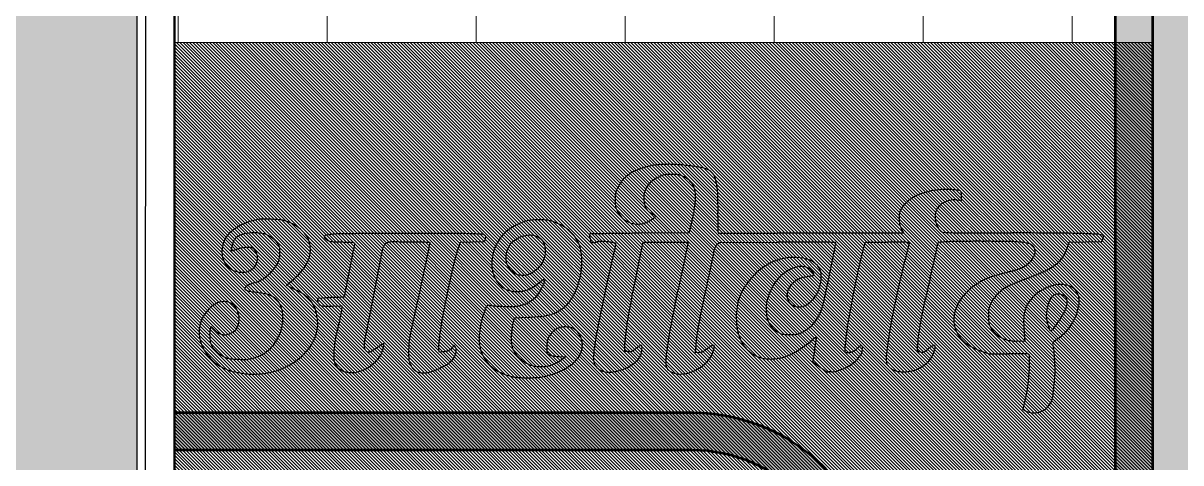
# Model space of a CAD drawing. Header units: millimetres. Extents: x 35877 to 3066687, y -650199 to -40525.
# Drawn here: x 147615.84 to 147646.92, y -179745.26 to -179733.45 of the extents above; entities that cross this region are included whole.
import ezdxf

# ---------------------------------------------------------------- set-up
doc = ezdxf.new("R2010")
doc.units = ezdxf.units.MM
doc.header["$MEASUREMENT"] = 0
doc.linetypes.add('DASHED', pattern=[0.75, 0.5, -0.25])
for name, color, linetype, lineweight in [('A8_FURNITURE', 32, 'Continuous', 30), ('dim05', 1, 'Continuous', 13), ('el', 7, 'Continuous', 20), ('Elevation 4.5', 206, 'Continuous', 5), ('FURNITURE', 32, 'Continuous', 9), ('furniture dimensions', 1, 'DASHED', 0), ('NAME PLATE', 7, 'Continuous', 25), ('wall', 7, 'Continuous', 30)]:
    doc.layers.add(name, color=color, linetype=linetype, lineweight=lineweight)

msp = doc.modelspace()

# ---------------------------------------------------------------- hatches: boundary and pattern name
at = {"layer": 'dim05', "lineweight": 0, "true_color": 0xa47149, "transparency": 33554630}
h = msp.add_hatch(color=35, dxfattribs=at)
h.dxf.hatch_style = 1
h.paths.add_polyline_path([(147618.895, -179709.631), (147572.903, -179709.631), (147572.911, -179801.591), (147618.903, -179801.591), (147618.901, -179786.692), (147612.903, -179786.692), (147612.903, -179789.591, -0.414214), (147609.903, -179792.591), (147581.905, -179792.591, -0.414214), (147578.905, -179789.591), (147578.905, -179720.597, -0.414214), (147581.905, -179717.597), (147609.903, -179717.597, -0.414214), (147612.903, -179720.597), (147612.903, -179747.492), (147618.898, -179747.492)])
at = {"layer": 'Elevation 4.5', "lineweight": 0, "true_color": 0x636466, "transparency": 33554687}
h = msp.add_hatch(color=251, dxfattribs=at)
h.dxf.hatch_style = 1
h.paths.add_polyline_path([(147694.161, -179708.534), (147646.161, -179708.534), (147646.161, -179768.33), (147646.161, -179774.534), (147694.161, -179774.534)])
h.paths.add_polyline_path([(147692.935, -179710.034), (147692.935, -179773.034), (147647.661, -179773.034), (147647.661, -179710.034)], flags=16)
at = {"layer": 'NAME PLATE', "lineweight": 0, "true_color": 0x000000, "transparency": 33554687}
h = msp.add_hatch(color=18, dxfattribs=at)
h.dxf.hatch_style = 1
h.set_gradient(color1=(153, 155, 55), color2=(229, 232, 120), name='INVCYLINDER')
edge = h.paths.add_edge_path()
edge.add_arc((147633.795, -179748.932), 5.022, 355.902, 450)
edge.add_line((147633.795, -179743.91), (147619.911, -179743.91))
edge.add_line((147619.911, -179743.91), (147619.911, -179744.91))
edge.add_line((147619.911, -179744.91), (147633.795, -179744.91))
edge.add_arc((147633.795, -179748.932), 4.022, -4.5795, 90, ccw=False)
edge.add_line((147637.804, -179749.253), (147637.804, -179762.253))
edge.add_arc((147641.982, -179762.253), 4.178, 180, 360)
edge.add_line((147646.161, -179762.253), (147646.161, -179677.591))
edge.add_line((147646.161, -179677.591), (147645.161, -179677.591))
edge.add_line((147645.161, -179677.591), (147645.161, -179762.253))
edge.add_arc((147641.982, -179762.253), 3.178, -180, 0, ccw=False)
edge.add_line((147638.804, -179762.253), (147638.804, -179749.291))
at = {"layer": 'NAME PLATE', "lineweight": 0, "true_color": 0xc08768, "transparency": 33554687}
h = msp.add_hatch(dxfattribs=at)
h.set_pattern_fill('AR-B816', color=23, scale=0.5, angle=90)
h.paths.add_polyline_path([(147645.161, -179677.591), (147619.911, -179677.591), (147619.911, -179733.97), (147645.161, -179733.97)])
edge = h.paths.add_edge_path()
edge.add_arc((147641.982, -179762.253), 4.178, -180, 0, ccw=False)
edge.add_line((147637.804, -179762.253), (147637.804, -179758.587))
edge.add_line((147637.804, -179758.587), (147619.911, -179758.587))
edge.add_line((147619.911, -179758.587), (147619.911, -179801.591))
edge.add_line((147619.911, -179801.591), (147646.161, -179801.591))
edge.add_line((147646.161, -179801.591), (147646.161, -179762.253))
h.paths.add_polyline_path([(147629.691, -179779.411), (147629.691, -179769.778)], flags=16)
at = {"layer": 'NAME PLATE', "lineweight": 0, "transparency": 33554687}
h = msp.add_hatch(dxfattribs=at)
h.set_pattern_fill('ANSI31', color=8, scale=0.5, angle=90)
h.set_pattern_definition([(135, (-139.532175, 0), (-0.044194173824, -0.044194173824), [])])
h.paths.add_polyline_path([(147646.174, -179733.97), (147619.911, -179733.97), (147619.911, -179758.587), (147646.174, -179758.587)])

# ---------------------------------------------------------------- linework, layer by layer
at = {"lineweight": 30, "transparency": 33554687}
for p, q in [((147641.03, -179738.212), (147641.03, -179738.086)), ((147640.906, -179738.2), (147641.03, -179738.212)), ((147633.748, -179738.966), (147633.709, -179739.084)), ((147639.425, -179738.995), (147639.484, -179739.095)), ((147632.369, -179739.885), (147632.482, -179739.331)), ((147633.709, -179739.084), (147632.384, -179739.095)), ((147632.482, -179739.331), (147633.088, -179739.331)), ((147633.088, -179739.331), (147633.694, -179739.331)), ((147633.694, -179739.331), (147633.676, -179739.412)), ((147634.464, -179739.394), (147634.519, -179739.342)), ((147634.519, -179739.342), (147636.087, -179739.335)), ((147639.484, -179739.095), (147637.026, -179739.095)), ((147638.429, -179739.384), (147638.449, -179739.331)), ((147638.449, -179739.331), (147639.042, -179739.331)), ((147643.889, -179739.423), (147643.912, -179739.332)), ((147643.912, -179739.332), (147644.355, -179739.326)), ((147644.355, -179739.326), (147644.799, -179739.32)), ((147644.799, -179739.32), (147644.826, -179739.241)), ((147642.715, -179741.78), (147642.733, -179742.003)), ((147631.989, -179742.266), (147631.992, -179742.04)), ((147642.733, -179742.003), (147642.506, -179741.992)), ((147632.082, -179742.272), (147631.989, -179742.266)), ((147633.892, -179742.304), (147633.893, -179742.177)), ((147633.989, -179742.293), (147633.892, -179742.304)), ((147641.565, -179742.26), (147641.772, -179742.33)), ((147641.772, -179742.33), (147642.287, -179742.332))]:
    msp.add_line(p, q, dxfattribs=at)
at = {"linetype": 'Continuous', "lineweight": 30, "transparency": 33554687}
msp.add_line((147637.42, -179742.836), (147637.031, -179742.547), dxfattribs=at)
at = {"lineweight": 30, "transparency": 33554687}
for points in [[(147622.112, -179738.73, 0.043859), (147621.804, -179738.823, 0.051703), (147621.534, -179738.966, 0.058426), (147621.33, -179739.139, 0.108122), (147621.221, -179739.325, 0.061138), (147621.175, -179739.557, 0.087182), (147621.196, -179739.764, 0.097584), (147621.283, -179739.935, 0.097339), (147621.428, -179740.061, 0.067265), (147621.589, -179740.126, 0.079761), (147621.753, -179740.141, 0.085565), (147621.904, -179740.105, 0.093625), (147622.028, -179740.02, 0.09954), (147622.103, -179739.908, 0.090008), (147622.132, -179739.772, 0.093227), (147622.111, -179739.638, 0.117473), (147622.044, -179739.533, 0.033862), (147622.002, -179739.499, 0.084561), (147621.967, -179739.481, 0.064706), (147621.923, -179739.474, 0.013953), (147621.846, -179739.474, 0.025158), (147621.786, -179739.478, 0.014872), (147621.715, -179739.489, 0.01486), (147621.644, -179739.505, 0.0246), (147621.586, -179739.522, -0.003451), (147621.536, -179739.54, -0.004949), (147621.492, -179739.554, -0.00275), (147621.454, -179739.566, -0.074457), (147621.444, -179739.568, -0.459081), (147621.43, -179739.552, -0.012844), (147621.448, -179739.451, -0.021077), (147621.473, -179739.35, -0.060928), (147621.502, -179739.283, -0.054786), (147621.55, -179739.219, -0.061963), (147621.608, -179739.17, -0.054751), (147621.683, -179739.133, -0.03118), (147621.78, -179739.103, -0.056056), (147622.048, -179739.071, -0.070213), (147622.295, -179739.105, -0.077708), (147622.504, -179739.2, -0.093936), (147622.658, -179739.35, -0.02658), (147622.694, -179739.407, -0.064741), (147622.713, -179739.454, -0.050576), (147622.721, -179739.51, -0.011398), (147622.723, -179739.607, -0.046606), (147622.71, -179739.754, -0.060288), (147622.669, -179739.883, -0.052632), (147622.593, -179740.011, -0.026075), (147622.473, -179740.157, -0.027437), (147622.369, -179740.259, -0.042828), (147622.268, -179740.333, -0.042386), (147622.155, -179740.39, -0.026197), (147622.014, -179740.437, 0.014133), (147621.928, -179740.464, 0.044136), (147621.872, -179740.489, 0.058237), (147621.831, -179740.519, 0.041864), (147621.792, -179740.56, 0.30681), (147621.79, -179740.596, 0.176401), (147621.824, -179740.625, 0.048098), (147621.92, -179740.649, 0.00717), (147622.116, -179740.677, -0.018926), (147622.331, -179740.712, -0.050436), (147622.48, -179740.758, -0.069076), (147622.587, -179740.823, -0.07274), (147622.67, -179740.913, -0.033129), (147622.734, -179741.019, -0.048378), (147622.774, -179741.121, -0.045211), (147622.795, -179741.233, -0.024673), (147622.801, -179741.373, -0.037807), (147622.786, -179741.564, -0.04546), (147622.743, -179741.739, -0.0426), (147622.666, -179741.911, -0.027569), (147622.549, -179742.096, -0.042948), (147622.456, -179742.207, -0.044307), (147622.345, -179742.299, -0.041243), (147622.214, -179742.375, -0.029322), (147622.055, -179742.439, -0.015626), (147621.951, -179742.47, -0.036943), (147621.872, -179742.485, -0.029232), (147621.781, -179742.49, -0.006805), (147621.628, -179742.488, -0.006686), (147621.481, -179742.481, -0.02776), (147621.393, -179742.471, -0.039999), (147621.323, -179742.454, -0.026859), (147621.247, -179742.423, -0.040269), (147621.13, -179742.357, -0.040465), (147621.026, -179742.273, -0.043055), (147620.943, -179742.18, -0.068172), (147620.892, -179742.087, -0.054768), (147620.867, -179741.995, -0.024569), (147620.855, -179741.87, -0.02458), (147620.855, -179741.745, -0.054016), (147620.869, -179741.65), (147620.884, -179741.594), (147620.987, -179741.697, 0.068653), (147621.101, -179741.783, 0.106359), (147621.217, -179741.819, 0.101607), (147621.343, -179741.804, 0.058442), (147621.481, -179741.74, 0.170597), (147621.605, -179741.587, 0.108981), (147621.634, -179741.357, 0.103306), (147621.564, -179741.126, 0.139196), (147621.411, -179740.971, 0.147793), (147621.218, -179740.928, 0.106555), (147621.006, -179740.99, 0.088008), (147620.804, -179741.15, 0.066598), (147620.647, -179741.385, 0.124081), (147620.564, -179741.77, 0.105755), (147620.666, -179742.175, 0.09794), (147620.935, -179742.526, 0.090873), (147621.325, -179742.76, 0.032504), (147621.471, -179742.805, 0.01622), (147621.662, -179742.843, 0.016134), (147621.86, -179742.87, 0.025161), (147622.032, -179742.878, 0.071796), (147622.594, -179742.797, 0.073599), (147623.105, -179742.561, 0.078778), (147623.497, -179742.204, 0.104266), (147623.714, -179741.775, 0.055236), (147623.745, -179741.572, 0.046685), (147623.733, -179741.355, 0.047071), (147623.682, -179741.145, 0.058882), (147623.594, -179740.966, 0.036352), (147623.517, -179740.862, 0.047393), (147623.431, -179740.78, 0.037017), (147623.315, -179740.703, 0.013161), (147623.14, -179740.609), (147622.904, -179740.491), (147623.007, -179740.409, 0.028344), (147623.186, -179740.25, 0.032402), (147623.338, -179740.078, 0.035321), (147623.453, -179739.906, 0.058735), (147623.521, -179739.745, 0.047802), (147623.545, -179739.619, 0.039089), (147623.547, -179739.482, 0.039841), (147623.528, -179739.35, 0.057335), (147623.488, -179739.238, 0.067542), (147623.391, -179739.091, 0.047975), (147623.246, -179738.956, 0.044742), (147623.067, -179738.842, 0.041075), (147622.865, -179738.757, 0.058829), (147622.738, -179738.732, 0.010363), (147622.496, -179738.718, 0.010873), (147622.252, -179738.715, 0.050188)], [(147629.37, -179738.761, 0.042066), (147629.211, -179738.81, 0.028451), (147629.039, -179738.891, 0.028592), (147628.879, -179738.99, 0.04545), (147628.756, -179739.094, 0.085958), (147628.524, -179739.429, 0.088204), (147628.421, -179739.818, 0.095794), (147628.462, -179740.193, 0.125753), (147628.641, -179740.485, 0.051514), (147628.747, -179740.569, 0.057982), (147628.864, -179740.625, 0.055896), (147628.994, -179740.655, 0.042862), (147629.141, -179740.658, 0.03307), (147629.284, -179740.64, 0.052013), (147629.403, -179740.604, 0.044678), (147629.523, -179740.539, 0.017998), (147629.676, -179740.431, -0.002538), (147629.791, -179740.344, -0.052935), (147629.828, -179740.322, -0.466483), (147629.841, -179740.328, -0.121616), (147629.842, -179740.355, -0.049567), (147629.805, -179740.462, -0.020004), (147629.736, -179740.601, -0.020088), (147629.655, -179740.734, -0.045924), (147629.581, -179740.825, -0.042921), (147629.492, -179740.902, -0.037321), (147629.387, -179740.967, -0.035825), (147629.269, -179741.018, -0.032691), (147629.141, -179741.053, -0.048217), (147629.018, -179741.067, -0.007772), (147628.776, -179741.066, -0.008946), (147628.53, -179741.057, -0.027736), (147628.365, -179741.038, 0.027884), (147628.316, -179741.033, 0.167718), (147628.292, -179741.04, 0.130946), (147628.275, -179741.061, 0.014573), (147628.25, -179741.119, 0.029836), (147628.152, -179741.411, 0.032323), (147628.094, -179741.705, 0.035019), (147628.077, -179741.973, 0.066313), (147628.107, -179742.188, 0.063528), (147628.212, -179742.437, 0.07021), (147628.374, -179742.643, 0.066937), (147628.593, -179742.803, 0.05063), (147628.869, -179742.918, 0.018005), (147628.976, -179742.946, 0.028162), (147629.07, -179742.962, 0.02068), (147629.184, -179742.97, 0.005467), (147629.366, -179742.973, 0.00951), (147629.584, -179742.97, 0.026936), (147629.734, -179742.957, 0.028787), (147629.877, -179742.928, 0.012202), (147630.065, -179742.874, 0.03773), (147630.296, -179742.782, 0.041356), (147630.503, -179742.658, 0.04468), (147630.671, -179742.514, 0.068282), (147630.785, -179742.36, 0.08771), (147630.844, -179742.185, 0.083041), (147630.841, -179741.996, 0.084457), (147630.777, -179741.822, 0.095422), (147630.661, -179741.687, 0.087392), (147630.569, -179741.637, 0.055512), (147630.45, -179741.612, 0.0534), (147630.322, -179741.613, 0.063038), (147630.204, -179741.641, 0.071252), (147630.118, -179741.689, 0.043546), (147630.032, -179741.768, 0.043523), (147629.96, -179741.86, 0.070694), (147629.919, -179741.95, 0.047434), (147629.902, -179742.034, 0.019265), (147629.894, -179742.151, 0.014748), (147629.895, -179742.265, 0.139442), (147629.91, -179742.311, 0.11772), (147629.948, -179742.346, 0.054047), (147630.011, -179742.373, 0.039981), (147630.099, -179742.393, 0.018433), (147630.215, -179742.405), (147630.398, -179742.416), (147630.284, -179742.499, -0.026206), (147630.23, -179742.535, -0.013846), (147630.159, -179742.574, -0.013741), (147630.084, -179742.609, -0.020624), (147630.017, -179742.636, -0.015797), (147629.928, -179742.664, -0.034263), (147629.858, -179742.678, -0.033035), (147629.786, -179742.683, -0.013713), (147629.687, -179742.681, -0.038548), (147629.537, -179742.661, -0.052772), (147629.407, -179742.619, -0.051707), (147629.286, -179742.55, -0.035081), (147629.165, -179742.449, -0.039579), (147629.061, -179742.332, -0.06474), (147628.995, -179742.216, -0.063026), (147628.959, -179742.086, -0.035471), (147628.948, -179741.922, -0.015147), (147628.951, -179741.834, -0.009201), (147628.96, -179741.731, -0.009216), (147628.972, -179741.629, -0.016041), (147628.987, -179741.545), (147629.024, -179741.363), (147629.4, -179741.35, 0.018476), (147629.747, -179741.325, 0.043763), (147630.001, -179741.274, 0.055696), (147630.202, -179741.19, 0.053906), (147630.383, -179741.063, 0.076309), (147630.564, -179740.846, 0.046136), (147630.71, -179740.545, 0.043693), (147630.807, -179740.2, 0.046662), (147630.839, -179739.851, 0.035961), (147630.821, -179739.61, 0.053102), (147630.769, -179739.404, 0.056896), (147630.677, -179739.225, 0.050254), (147630.545, -179739.063, 0.045503), (147630.423, -179738.961, 0.030799), (147630.268, -179738.868, 0.030764), (147630.102, -179738.794, 0.044809), (147629.948, -179738.752, 0.029376), (147629.814, -179738.736, 0.01901), (147629.657, -179738.732, 0.019059), (147629.501, -179738.741, 0.030935)], [(147624.185, -179739.118, 0.005281), (147624.033, -179739.136, 0.039592), (147623.962, -179739.15, 0.115186), (147623.929, -179739.169, 0.261565), (147623.92, -179739.195, 0.096887), (147623.927, -179739.212, 0.030148), (147623.943, -179739.233, 0.028873), (147623.964, -179739.255, 0.028165), (147623.988, -179739.275, 0.076557), (147624.035, -179739.3, 0.051871), (147624.094, -179739.314, 0.023906), (147624.19, -179739.322, 0.003249), (147624.391, -179739.327, -0.003958), (147624.553, -179739.332, -0.01462), (147624.655, -179739.338, -0.014108), (147624.722, -179739.347, -0.370719), (147624.733, -179739.36, -0.04678), (147624.732, -179739.379, -0.000212), (147624.692, -179739.586, -0.001011), (147624.647, -179739.821, -0.000638), (147624.594, -179740.094, 0.000126), (147624.54, -179740.367, 0.000208), (147624.495, -179740.597, 0.00001), (147624.454, -179740.805, 0.045256), (147624.454, -179740.809, -0.394034), (147624.452, -179740.811, -0.002203), (147624.421, -179740.813, -0.007425), (147624.384, -179740.814, -0.004463), (147624.341, -179740.815, 0.007501), (147624.282, -179740.816, 0.002168), (147624.19, -179740.819, 0.00218), (147624.087, -179740.823, 0.002324), (147623.986, -179740.829), (147623.744, -179740.843), (147623.744, -179740.904, 0.061305), (147623.748, -179740.931, 0.039097), (147623.758, -179740.96, 0.038892), (147623.772, -179740.988, 0.057234), (147623.79, -179741.01, 0.089896), (147623.825, -179741.035, 0.077817), (147623.87, -179741.047, 0.032246), (147623.943, -179741.051, 0.003539), (147624.112, -179741.048), (147624.389, -179741.04), (147624.389, -179741.097, -0.045516), (147624.383, -179741.168, -0.004715), (147624.351, -179741.332, -0.005331), (147624.306, -179741.54, -0.002996), (147624.248, -179741.793, 0.022364), (147624.207, -179742.007, 0.018953), (147624.182, -179742.237, 0.01804), (147624.175, -179742.443, 0.079074), (147624.195, -179742.562, 0.145773), (147624.306, -179742.723, 0.110426), (147624.501, -179742.818, 0.093412), (147624.746, -179742.829, 0.074691), (147625, -179742.754, 0.04479), (147625.13, -179742.678, 0.031285), (147625.263, -179742.571, 0.031776), (147625.376, -179742.453, 0.06285), (147625.446, -179742.345, 0.035435), (147625.478, -179742.265, 0.021298), (147625.505, -179742.168, 0.012776), (147625.523, -179742.076, 0.465805), (147625.511, -179742.061, 0.141402), (147625.503, -179742.064, 0.001732), (147625.458, -179742.092, 0.004982), (147625.407, -179742.126, 0.003219), (147625.348, -179742.166, -0.017726), (147625.2, -179742.26, -0.106728), (147625.114, -179742.288, -0.223383), (147625.057, -179742.268, -0.108876), (147625.013, -179742.201, -0.085126), (147624.999, -179742.132, -0.034252), (147625.004, -179742.035, -0.019226), (147625.026, -179741.888, -0.00397), (147625.078, -179741.631, 0.001623), (147625.129, -179741.382, 0.001352), (147625.182, -179741.117, 0.000894), (147625.25, -179740.766, 0.000245), (147625.357, -179740.213, -0.001007), (147625.477, -179739.592, -0.031189), (147625.517, -179739.441, -0.143303), (147625.565, -179739.371, -0.112977), (147625.648, -179739.33, -0.060171), (147625.747, -179739.319, -0.001347), (147626.229, -179739.323, -0.000346), (147626.741, -179739.33, -0.410096), (147626.754, -179739.344, -0.051959), (147626.749, -179739.392, -0.000158), (147626.621, -179739.999, -0.001051), (147626.492, -179740.605, -0.001364), (147626.371, -179741.158, 0.001092), (147626.252, -179741.701, 0.012132), (147626.21, -179741.919, 0.025994), (147626.192, -179742.076, 0.015081), (147626.186, -179742.266, 0.005931), (147626.188, -179742.413, 0.028653), (147626.195, -179742.497, 0.045409), (147626.209, -179742.56, 0.033929), (147626.236, -179742.626, 0.074629), (147626.315, -179742.74, 0.099794), (147626.416, -179742.812, 0.092337), (147626.544, -179742.843, 0.055712), (147626.701, -179742.834, 0.048625), (147626.832, -179742.797, 0.017793), (147627.011, -179742.722, 0.017838), (147627.184, -179742.634, 0.047329), (147627.298, -179742.555, 0.06723), (147627.389, -179742.455, 0.073472), (147627.447, -179742.338, 0.08506), (147627.464, -179742.224, 0.152206), (147627.433, -179742.135, 0.022157), (147627.421, -179742.12, 0.040498), (147627.41, -179742.109, 0.05623), (147627.401, -179742.103, 0.378615), (147627.396, -179742.104, 0.014279), (147627.392, -179742.111, 0.002026), (147627.384, -179742.125, 0.002306), (147627.374, -179742.141, 0.001963), (147627.365, -179742.158, -0.096243), (147627.327, -179742.204, -0.059446), (147627.268, -179742.241, -0.052443), (147627.193, -179742.267, -0.042063), (147627.109, -179742.28), (147627.002, -179742.287), (147626.995, -179742.193, -0.045878), (147626.997, -179742.087, -0.004555), (147627.028, -179741.832, -0.006228), (147627.068, -179741.556, -0.008597), (147627.11, -179741.309, -0.003133), (147627.233, -179740.689, -0.005408), (147627.344, -179740.175, -0.006255), (147627.442, -179739.768, -0.019658), (147627.522, -179739.498), (147627.578, -179739.332), (147627.902, -179739.326), (147628.225, -179739.32), (147628.246, -179739.249, 0.026527), (147628.253, -179739.219, 0.041074), (147628.255, -179739.193, 0.049469), (147628.253, -179739.172, 0.153807), (147628.247, -179739.16, 0.180919), (147628.162, -179739.122, 0.006511), (147627.801, -179739.107, 0.006654), (147627.23, -179739.098, 0.00109), (147626.124, -179739.097, 0.000927), (147625.435, -179739.1, 0.001343), (147624.826, -179739.105, 0.000676), (147624.309, -179739.111, 0.022554)], [(147629.608, -179739.171, -0.070621), (147629.718, -179739.236, -0.090328), (147629.795, -179739.325, -0.083564), (147629.839, -179739.44, -0.051762), (147629.853, -179739.585, -0.093711), (147629.809, -179739.809, -0.086531), (147629.686, -179740.008, -0.086075), (147629.502, -179740.154, -0.091361), (147629.283, -179740.226, -0.169911), (147629.028, -179740.174, -0.154231), (147628.849, -179739.973, -0.13549), (147628.805, -179739.683, -0.123842), (147628.913, -179739.4, -0.092761), (147629.047, -179739.268, -0.068297), (147629.235, -179739.176, -0.069829), (147629.436, -179739.14, -0.109211)], [(147643.747, -179740.749, -0.165578), (147643.826, -179740.814, -0.126809), (147643.858, -179740.92, -0.086433), (147643.84, -179741.065, -0.042244), (147643.77, -179741.239, -0.030353), (147643.698, -179741.363, -0.010828), (147643.58, -179741.531, -0.004165), (147643.454, -179741.7, -0.234744), (147643.42, -179741.717, -0.321391), (147643.406, -179741.708, -0.004802), (147643.374, -179741.61, -0.012477), (147643.343, -179741.504, -0.014928), (147643.32, -179741.403, -0.067594), (147643.313, -179741.294, -0.024239), (147643.332, -179741.138, -0.024499), (147643.366, -179740.983, -0.057984), (147643.41, -179740.874, -0.055252), (147643.477, -179740.779, -0.124944), (147643.548, -179740.729, -0.124914), (147643.635, -179740.72, -0.055211)]]:
    msp.add_lwpolyline(points, format="xyb", close=True, dxfattribs=at)
for centre, radius, start, end in [((147632.61, -179738.227), 0.877, 119.7757, 128.7045), ((147632.697, -179738.379), 1.052, 112.3569, 119.7757), ((147633.228, -179739.671), 2.449, 108.4108, 112.3569), ((147633.246, -179739.726), 2.507, 104.4824, 108.4109), ((147632.955, -179738.599), 1.343, 98.2145, 104.4825), ((147633.123, -179739.758), 2.514, 89.1273, 98.2145), ((147633.081, -179742.48), 5.237, 83.8788, 89.1273), ((147633.049, -179742.782), 5.54, 79.257, 83.8787), ((147633.983, -179737.856), 0.526, 53.2547, 79.2569), ((147634.121, -179737.671), 0.296, 21.3808, 53.2547), ((147632.667, -179738.295), 0.966, 145.4422, 153.789), ((147632.669, -179738.297), 0.969, 137.1154, 145.4423), ((147632.655, -179738.284), 0.95, 128.7045, 137.1154), ((147633.085, -179738.166), 0.597, 128.178, 146.7335), ((147633.287, -179738.423), 0.924, 114.8008, 128.1779), ((147633.458, -179738.793), 1.332, 110.752, 114.8008), ((147633.132, -179737.932), 0.411, 101.0315, 110.752), ((147633.153, -179738.041), 0.523, 92.7145, 101.0315), ((147633.268, -179740.462), 2.947, 90.4023, 92.7144), ((147633.271, -179740.877), 3.361, 88.3369, 90.4022), ((147633.355, -179737.967), 0.45, 79.2461, 88.3369), ((147633.38, -179737.838), 0.319, 67.8201, 79.2461), ((147633.089, -179738.551), 1.088, 63.2389, 67.8201), ((147633.294, -179738.145), 0.633, 42.1071, 63.2389), ((147633.43, -179738.022), 0.45, 14.8072, 42.1072), ((147633.399, -179737.954), 1.071, 9.1489, 21.3807), ((147631.989, -179738.181), 2.5, 1.4636, 9.1489), ((147634.438, -179738.202), 2.706, 177.5781, 180), ((147632.177, -179738.106), 0.444, 168.3552, 177.5781), ((147632.094, -179738.089), 0.359, 157.7472, 168.3552), ((147633.011, -179738.464), 1.35, 153.789, 157.7473), ((147633.081, -179738.139), 0.583, 166.7243, 185.1813), ((147633.024, -179738.125), 0.524, 146.7336, 166.7243), ((147633.091, -179738.111), 0.801, 355.7163, 14.8072), ((147621.754, -179738.442), 12.738, 359.1646, 1.4637), ((147640.226, -179738.954), 0.96, 119.2227, 127.1046), ((147640.325, -179739.133), 1.165, 108.1443, 119.2226), ((147640.633, -179740.072), 2.153, 101.1483, 108.1443), ((147640.658, -179740.197), 2.281, 94.3108, 101.1483), ((147640.615, -179739.632), 1.714, 85.8423, 94.3108), ((147640.026, -179747.74), 9.843, 84.6711, 85.8422), ((147640.927, -179738.083), 0.144, 60.5976, 84.671), ((147640.972, -179738.002), 0.0514, 8.3307, 60.5976), ((147640.397, -179738.086), 0.632, 360, 8.3308), ((147634.713, -179738.202), 2.982, 180, 182.1863), ((147632.146, -179738.3), 0.413, 182.1863, 191.591), ((147632.017, -179738.326), 0.281, 191.591, 203.6868), ((147633.426, -179738.108), 0.929, 185.1812, 193.3573), ((147632.925, -179738.227), 0.414, 193.3573, 208.3097), ((147632.834, -179738.276), 0.311, 208.3096, 225.9491), ((147630.286, -179737.901), 3.614, 349.4776, 355.7163), ((147639.789, -179738.653), 0.438, 140.5923, 154.1688), ((147640.295, -179739.069), 1.093, 133.7295, 140.5924), ((147640.377, -179739.154), 1.211, 127.1046, 133.7296), ((147640.752, -179738.673), 0.446, 130.1218, 148.8118), ((147640.826, -179738.76), 0.56, 114.3516, 130.1218), ((147640.843, -179738.798), 0.601, 99.1594, 114.3517), ((147640.844, -179738.804), 0.607, 84.0831, 99.1595), ((147632.539, -179738.097), 0.851, 203.6868, 208.9857), ((147632.439, -179738.153), 0.737, 208.9857, 228.2812), ((147632.337, -179738.267), 0.584, 228.2811, 251.2598), ((147632.096, -179737.717), 1.185, 295.575, 300.3322), ((147632.848, -179738.261), 0.331, 225.949, 242.7824), ((147632.396, -179738.23), 0.59, 300.3322, 308.3435), ((147632.118, -179739.681), 1.265, 60.743, 62.7824), ((147632.312, -179739.335), 0.868, 58.0382, 60.7429), ((147632.53, -179738.399), 0.375, 308.3435, 317.5931), ((147632.284, -179739.379), 0.921, 55.9232, 58.0382), ((147632.782, -179738.643), 0.0317, 31.7175, 55.9232), ((147632.791, -179738.637), 0.0214, 317.5931, 31.7175), ((147627.571, -179737.393), 6.375, 347.2725, 348.3634), ((147627.746, -179737.429), 6.198, 348.3634, 349.4776), ((147701.558, -179739.606), 67.074, 179.1647, 179.43857), ((147640.113, -179738.684), 0.761, 172.2212, 183.2689), ((147640.132, -179738.683), 0.78, 183.2688, 194.2131), ((147639.75, -179738.634), 0.395, 154.1688, 172.2212), ((147640.937, -179738.65), 0.618, 173.5587, 189.4858), ((147640.664, -179738.62), 0.343, 148.8119, 173.5587), ((147632.331, -179738.286), 0.564, 251.2598, 274.7044), ((147632.323, -179738.192), 0.659, 274.7044, 295.575), ((147632.863, -179738.68), 0.929, 342.0992, 346.197), ((147628.255, -179737.548), 5.675, 346.197, 347.2725), ((147635.712, -179738.961), 1.226, 179.4386, 184.2835), ((147634.606, -179739.043), 0.117, 184.2834, 206.6121), ((147639.825, -179738.761), 0.463, 194.2132, 210.3719), ((147640.953, -179738.648), 0.633, 189.4858, 205.2281), ((147640.732, -179738.752), 0.389, 205.2281, 227.8962), ((147640.544, -179738.96), 0.109, 227.8962, 266.301), ((147631.063, -179739.137), 0.0263, 135.0338, 190.8527), ((147633.169, -179738.734), 2.171, 190.8528, 193.2401), ((147631.058, -179739.132), 0.0191, 91.0695, 135.0339), ((147632.89, -179738.799), 1.885, 193.2401, 195.965), ((147644.012, -180433.023), 694.031, 91.037686, 91.069543), ((147631.118, -179739.306), 0.0416, 195.965, 238.2825), ((147631.107, -179739.325), 0.0194, 238.2826, 273.8106), ((147631.032, -179738.198), 1.148, 273.8106, 275.7137), ((147631.053, -179738.415), 0.931, 275.7136, 278.5521), ((147630.968, -179737.85), 1.502, 278.5521, 280.5349), ((147631.399, -179740.163), 0.851, 95.6495, 100.535), ((147631.383, -179740.002), 0.689, 89.9241, 95.6495), ((147631.383, -179740.149), 0.836, 84.7989, 89.9242), ((147632.699, -179808.441), 69.347, 90.6815, 91.03765), ((147631.292, -179741.143), 1.834, 81.9506, 84.799), ((147631.007, -179743.159), 3.87, 80.9278, 81.9507), ((147631.236, -179741.724), 2.417, 79.4722, 80.9277), ((147631.049, -179742.733), 3.443, 78.6142, 79.4722), ((147631.72, -179739.398), 0.041, 58.2825, 78.6142), ((147631.736, -179739.373), 0.0117, 359.366, 58.2826), ((147633.475, -179873.69), 134.6, 90.4646, 90.6814), ((147634.521, -179739.086), 0.0211, 206.6121, 285.0731), ((147634.562, -179739.24), 0.138, 90.2903, 105.0732), ((147645.918, -181979.673), 2240.6, 90.272066, 90.290401), ((147636.61, -180019.428), 280.332, 90.10796, 90.27205), ((147637.09, -180274.895), 535.8, 90.00684, 90.10791), ((147637.613, -180093.384), 354.052, 90.1093, 90.24703), ((147636.988, -179765.515), 26.183, 89.1843, 90.1093), ((147636.841, -179775.831), 36.499, 88.7496, 89.1844), ((147637.637, -179739.357), 0.0174, 0, 88.7496), ((147637.459, -179739.357), 0.196, 348.5928, 359.9999), ((147639.042, -179817.309), 77.978, 89.73119, 90.00002), ((147639.397, -179741.623), 2.291, 86.2992, 89.7312), ((147639.52, -179739.721), 0.385, 76.3222, 86.2991), ((147639.607, -179739.364), 0.0173, 342.9467, 76.3221), ((147640.42, -179739.383), 0.0359, 134.3677, 179.5717), ((147640.436, -179739.399), 0.058, 102.7303, 134.3678), ((147640.51, -179739.728), 0.396, 93.7965, 102.7303), ((147641.342, -179752.256), 12.951, 93.0778, 93.7965), ((147640.882, -179733.735), 5.345, 266.301, 268.6457), ((147641.095, -179747.667), 8.356, 90.4105, 93.0778), ((147641.206, -179720.023), 19.06, 268.6458, 269.8659), ((147641.454, -179797.81), 58.499, 89.77606, 90.41044), ((147643.323, -178814.705), 924.381, 269.865982, 269.940925), ((147641.396, -179812.749), 73.439, 89.27041, 89.77599), ((147642.289, -179742.602), 3.286, 84.4454, 89.2704), ((147642.144, -179958.843), 219.757, 89.6494, 89.94092), ((147642.447, -179740.979), 1.656, 77.7745, 84.4455), ((147642.72, -179739.718), 0.366, 57.3106, 77.7745), ((147643.28, -179773.139), 34.05, 88.4934, 89.6494), ((147643.654, -179758.935), 19.841, 87.1691, 88.4933), ((147644.596, -179739.883), 0.766, 73.1667, 87.1691), ((147644.801, -179739.205), 0.0573, 52.6025, 73.1668), ((147643.85, -179738.903), 1.033, 340.9134, 343.6016), ((147644.824, -179739.174), 0.0188, 5.4245, 52.6026), ((147644.785, -179739.178), 0.0583, 343.6015, 5.4246), ((147643.788, -179742.709), 12.482, 165.0397, 167.4344), ((147631.057, -179739.307), 0.696, 345.0398, 348.76), ((147631.347, -179739.365), 0.4, 348.76, 354.3932), ((147631.39, -179739.369), 0.357, 354.3931, 359.366), ((147869.501, -179789.588), 241.105, 168.00862, 168.06546), ((147639.624, -179740.763), 6.1, 167.2039, 168.0086), ((147614.8, -179735.768), 19.955, 348.0799, 348.7287), ((147630.564, -179738.91), 3.881, 348.7287, 350.9119), ((147634.573, -179739.551), 0.179, 159.7909, 170.9118), ((147634.693, -179739.595), 0.307, 152.384, 159.7909), ((147634.691, -179739.594), 0.304, 144.9505, 152.384), ((147634.577, -179739.514), 0.165, 133.2193, 144.9505), ((146957.342, -179602.132), 694.018, 348.55381, 348.592771), ((147676.582, -179748.924), 39.333, 166.107, 166.5397), ((147639.207, -179739.679), 0.832, 159.1832, 166.107), ((147691.015, -179752.581), 53.066, 165.7291, 166.0572), ((147642.314, -179740.194), 2.814, 162.9467, 165.729), ((147623.516, -179736.033), 17.205, 346.9697, 347.8747), ((147627.045, -179736.791), 13.596, 347.8746, 348.7022), ((147640.001, -179739.38), 0.383, 348.7022, 359.5718), ((147642.817, -179739.567), 0.186, 26.1489, 57.3107), ((147642.742, -179739.588), 0.266, 334.5438, 0), ((147642.773, -179739.588), 0.235, 360, 26.1489), ((147642.932, -179739.18), 0.988, 328.176, 345.7958), ((147405.309, -179693.692), 231.711, 348.44079, 348.50083), ((147984.688, -179813.934), 358.836, 168.06547, 168.12185), ((147609.092, -179734.563), 25.788, 347.4763, 348.0799), ((147636.588, -179741.285), 1.552, 115.4587, 129.0594), ((147636.548, -179741.202), 1.46, 101.4078, 115.4586), ((147636.536, -179741.139), 1.395, 86.8705, 101.4078), ((147636.547, -179740.936), 1.192, 70.7751, 86.8705), ((147636.724, -179740.463), 0.476, 71.216, 97.4278), ((147636.771, -179740.291), 0.51, 40.4094, 70.7751), ((147636.832, -179740.24), 0.431, 6.7048, 40.4095), ((147524.283, -179716.924), 115.572, 348.31408, 348.5538), ((147663.649, -179745.828), 26.036, 166.5397, 167.2449), ((147682.909, -179750.569), 44.713, 166.0573, 166.4825), ((147574.812, -179724.762), 67.196, 346.64103, 346.96968), ((147642.319, -179739.316), 0.776, 295.1761, 307.2626), ((147642.36, -179739.37), 0.709, 307.2626, 320.2045), ((147642.465, -179739.456), 0.573, 320.2045, 334.5438), ((147642.622, -179738.709), 1.541, 294.6199, 308.3359), ((147643.054, -179739.257), 0.843, 308.3358, 328.176), ((147701.147, -179755.494), 71.248, 167.43433, 168.09415), ((147321.603, -179676.572), 317.151, 348.39333, 348.44077), ((149808.987, -180197.651), 2223.054, 168.121775, 168.136442), ((147596.196, -179731.698), 39, 347.0336, 347.4763), ((147636.747, -179741.481), 1.804, 129.0594, 141.208), ((147636.953, -179741.072), 1.136, 132.8143, 140.9678), ((147636.959, -179741.078), 1.144, 118.2279, 132.8143), ((147636.754, -179740.697), 0.712, 97.4278, 118.228), ((147637.011, -179741.168), 0.914, 100.3412, 109.28), ((147637.167, -179742.025), 1.785, 94.925, 100.3412), ((147636.776, -179740.31), 0.314, 35.4533, 71.2159), ((147637.012, -179740.226), 0.0201, 274.925, 297.194), ((147636.969, -179740.143), 0.114, 297.194, 303.3635), ((147636.622, -179740.42), 0.503, 30.8217, 35.4533), ((147636.957, -179740.124), 0.136, 303.3635, 309.348), ((147636.95, -179740.115), 0.147, 309.3479, 315), ((147636.981, -179740.205), 0.085, 13.5619, 30.8218), ((147637.028, -179740.193), 0.0369, 315, 343.8672), ((147637.029, -179740.194), 0.0355, 343.8671, 13.5619), ((147636.487, -179740.281), 0.778, 345.0441, 6.7048), ((147655.171, -179743.909), 17.343, 167.2448, 168.2009), ((147667.21, -179746.795), 28.567, 166.4825, 167.0773), ((147905.168, -179803.214), 272.347, 166.64107, 166.71899), ((147642.307, -179741.748), 1.558, 107.9227, 113.151), ((147643.042, -179744.02), 3.946, 105.3108, 107.9227), ((147807.344, -180344.163), 626.173, 105.30374, 105.310845), ((148076.93, -181329.353), 1647.582, 105.300275, 105.303712), ((148093.847, -181391.195), 1711.696, 105.296784, 105.300222), ((147913.822, -180732.991), 1029.317, 105.291717, 105.296759), ((147641.617, -179737.414), 2.803, 285.2917, 287.0537), ((147641.492, -179737.005), 3.23, 287.0536, 288.6377), ((147641.602, -179737.332), 2.885, 288.6377, 290.2291), ((147642.383, -179739.452), 0.626, 290.229, 295.1761), ((147640.18, -179733.381), 7.402, 290.337, 294.6199), ((147346.716, -179681.729), 291.513, 348.34536, 348.39325), ((147669.381, -179748.549), 36.101, 167.0336, 168.0182), ((147636.306, -179741.266), 1.318, 149.0706, 160.269), ((147636.988, -179741.675), 2.114, 141.2079, 149.0707), ((147637.096, -179741.172), 1.31, 148.7042, 156.1532), ((147637.017, -179741.124), 1.218, 140.9678, 148.7041), ((147636.726, -179740.762), 0.383, 152.3917, 179.1382), ((147636.947, -179740.878), 0.633, 134.0307, 152.3917), ((147636.822, -179740.748), 0.452, 119.8555, 134.0307), ((147636.929, -179740.935), 0.668, 109.28, 119.8555), ((147636.18, -179740.199), 1.095, 328.5474, 345.0441), ((147536.909, -179719.535), 102.679, 348.05212, 348.31408), ((147669.438, -179746.756), 31.892, 168.8273, 169.2671), ((147657.667, -179744.431), 19.893, 168.2009, 168.8272), ((147668.126, -179747.005), 29.507, 167.0773, 168.4015), ((147642.423, -179741.941), 1.781, 123.1368, 137.2744), ((147642.555, -179742.143), 2.022, 118.9572, 123.1368), ((147642.207, -179741.515), 1.304, 113.1511, 118.9571), ((147642.869, -179741.599), 1.233, 125.5876, 133.9514), ((147642.743, -179741.423), 1.017, 115.9243, 125.5875), ((147643.163, -179742.287), 1.977, 113.3141, 115.9242), ((147645.469, -179747.638), 7.804, 112.3736, 113.3142), ((147645.783, -179748.401), 8.63, 111.4414, 112.3737), ((147645.145, -179746.777), 6.884, 110.3369, 111.4414), ((147643.781, -179741.633), 1.175, 107.7593, 122.3137), ((147643.7, -179741.38), 0.909, 90.121, 107.7593), ((147643.7, -179741.121), 0.65, 66.5462, 90.1209), ((147643.813, -179740.859), 0.365, 30.2607, 66.5462), ((147702.555, -179755.791), 72.687, 168.09419, 168.7382), ((147654.077, -179745.357), 22.365, 168.2257, 169.3173), ((147548.651, -179723.381), 85.327, 348.22568, 348.34531), ((147524.514, -179717.642), 111.304, 347.9192, 347.9765), ((147525.986, -179717.956), 109.799, 347.97654, 348.03406), ((147583.622, -179730.171), 50.883, 348.0341, 348.1363), ((147636.285, -179741.258), 1.296, 160.269, 171.5764), ((147636.42, -179741.069), 0.635, 165.6902, 172.9107), ((147637.719, -179741.4), 1.975, 162.5921, 165.6902), ((147637.353, -179741.285), 1.591, 156.1533, 162.5921), ((147636.645, -179740.761), 0.302, 179.1382, 209.9543), ((147636.672, -179740.746), 0.333, 209.9543, 238.629), ((147636.478, -179740.381), 0.746, 306.5547, 328.5474), ((147633.666, -179740.009), 3.78, 343.7678, 348.0522), ((147687.608, -179750.2), 50.385, 169.2671, 169.6095), ((147654.83, -179744.13), 15.131, 167.3434, 167.9842), ((147655.355, -179744.248), 15.669, 166.7191, 167.3434), ((147641.979, -179741.532), 1.177, 137.2745, 156.5531), ((147642.505, -179741.309), 0.767, 142.502, 154.2639), ((147642.828, -179741.557), 1.174, 133.9514, 142.5019), ((147643.569, -179741.432), 0.883, 136.9137, 154.9225), ((147643.777, -179741.627), 1.168, 122.3137, 136.9138), ((147643.741, -179740.901), 0.448, 358.3088, 30.2607), ((147643.129, -179740.883), 1.06, 341.5208, 358.3088), ((147641.896, -179743.059), 9.969, 169.3173, 171.3143), ((147652.337, -179745.13), 19.441, 167.8253, 169.1887), ((147577.103, -179728.898), 57.524, 347.82523, 347.91919), ((147649.067, -179744.238), 15.334, 168.0183, 169.8852), ((147636.961, -179741.359), 1.98, 171.5765, 179.8073), ((147636.459, -179741.074), 0.674, 172.9107, 179.8638), ((147638.206, -179741.078), 2.421, 179.8638, 182.5481), ((147638.468, -179741.066), 2.682, 182.5481, 184.9288), ((147636.658, -179740.768), 0.306, 238.6291, 278.4895), ((147636.631, -179740.587), 0.489, 278.4896, 306.5547), ((147635.954, -179740.675), 1.397, 334.7624, 343.7679), ((147784.19, -179767.909), 148.577, 169.60959, 169.76245), ((147658.099, -179744.947), 19.271, 168.4015, 170.2237), ((147876.874, -179791.391), 242.15, 167.9841, 168.0689), ((147641.743, -179741.429), 0.92, 156.5532, 178.7137), ((147644.832, -179741.321), 3.081, 177.587, 179.7834), ((147642.265, -179741.212), 0.512, 169.3021, 177.5871), ((147642.123, -179741.186), 0.368, 159.0363, 169.3021), ((147642.738, -179741.421), 1.026, 154.2638, 159.0363), ((147643.595, -179741.399), 0.896, 166.2908, 175.6328), ((147643.395, -179741.35), 0.69, 154.9225, 166.2907), ((147642.556, -179740.691), 1.665, 333.7199, 341.5208), ((147648.917, -179744.476), 15.959, 169.1888, 170.7697), ((147636.826, -179741.358), 1.844, 179.8073, 190.9229), ((147636.324, -179741.251), 0.531, 184.9287, 192.8406), ((147636.163, -179741.288), 0.366, 192.8405, 202.835), ((147636.525, -179741.135), 0.758, 202.835, 208.6339), ((147636.559, -179741.117), 0.798, 208.6339, 215.8831), ((147636.172, -179740.748), 1.172, 314.2275, 323.9813), ((147636.29, -179740.834), 1.025, 323.9814, 334.7624), ((147641.413, -179742.123), 3.49, 169.7625, 172.9179), ((147646.069, -179742.622), 6.249, 168.0689, 170.9564), ((147641.573, -179741.426), 0.75, 178.7138, 204.5408), ((147644.98, -179741.321), 3.229, 179.7834, 181.7823), ((147642.301, -179741.405), 0.549, 181.7824, 189.1925), ((147642.063, -179741.443), 0.308, 189.1925, 199.8142), ((147644.275, -179741.451), 1.578, 175.6329, 182.3616), ((147648.963, -179741.258), 6.27, 182.3615, 184.7743), ((147642.97, -179740.896), 1.203, 323.767, 333.7198), ((147641.657, -179743.665), 10.594, 168.7382, 171.4072), ((147634.154, -179742.066), 2.162, 173.7358, 179.3052), ((147638.573, -179742.551), 6.607, 171.3143, 173.7358), ((147643.983, -179743.331), 10.17, 169.8852, 172.0725), ((147636.07, -179741.504), 1.074, 190.9229, 207.5823), ((147636.33, -179741.283), 0.514, 215.8832, 225.9539), ((147636.352, -179741.26), 0.546, 225.954, 235.6813), ((147636.609, -179740.883), 1.003, 235.6814, 241.8543), ((147636.324, -179741.415), 0.399, 241.8544, 250.5258), ((147636.296, -179741.497), 0.312, 250.5259, 260.9484), ((147636.335, -179741.249), 0.563, 260.9484, 268.1937), ((147636.418, -179738.62), 3.193, 268.1937, 270.199), ((147636.418, -179738.62), 3.194, 270.199, 272.3411), ((147636.529, -179741.329), 0.482, 272.3412, 280.9977), ((147636.555, -179741.466), 0.343, 280.9977, 291.8172), ((147636.297, -179740.82), 1.038, 291.8172, 296.5537), ((147636.459, -179741.144), 0.676, 296.5537, 302.0116), ((147636.115, -179740.595), 1.324, 302.0116, 305.3132), ((147636.118, -179740.599), 1.319, 305.3132, 308.618), ((147636.536, -179741.122), 0.65, 308.6179, 314.2274), ((147649.622, -179743.143), 11.762, 172.918, 174.1948), ((147654.087, -179744.256), 15.2, 170.2237, 172.1263), ((147645.322, -179742.503), 5.491, 170.9564, 174.1377), ((147641.556, -179741.434), 0.73, 204.5408, 219.6468), ((147642.176, -179741.403), 0.428, 199.8142, 208.1176), ((147642.371, -179741.298), 0.649, 208.1176, 218.1236), ((147642.403, -179741.273), 0.69, 218.1235, 227.6754), ((147642.436, -179741.236), 0.739, 227.6755, 236.8878), ((147642.464, -179740.383), 1.924, 306.966, 314.0153), ((147642.934, -179740.87), 1.248, 314.0153, 323.7669), ((147636.008, -179742.811), 4.88, 171.4072, 175.0057), ((147633.159, -179743.32), 1.425, 125.3903, 127.65), ((147632.88, -179742.927), 0.943, 122.3102, 125.3902), ((147632.921, -179742.991), 1.019, 119.9572, 122.3102), ((147632.427, -179742.134), 0.0301, 90, 119.9571), ((147632.427, -179742.128), 0.0232, 4.9108, 90), ((147631.885, -179742.174), 0.567, 356.4538, 4.9107), ((147646.333, -179744.056), 13.341, 170.7697, 172.3817), ((147635.743, -179742.184), 1.85, 172.0724, 179.7973), ((147659.813, -179777.361), 43.503, 125.979, 126.0303), ((147634.501, -179742.496), 0.418, 120.9288, 125.979), ((147634.487, -179742.473), 0.391, 115.6213, 120.9287), ((147634.461, -179742.418), 0.331, 110.213, 115.6214), ((147634.366, -179742.16), 0.0556, 90, 110.213), ((147634.366, -179742.149), 0.045, 65.1887, 90), ((147633.118, -179741.911), 1.296, 347.3368, 349.6815), ((147634.378, -179742.123), 0.0156, 10.7521, 65.1886), ((147634.331, -179742.132), 0.0632, 349.6815, 10.7521), ((147635.899, -179741.593), 0.881, 207.5823, 226.2255), ((147634.694, -179739.137), 3.662, 303.4597, 306.4123), ((147635.51, -179740.243), 2.287, 306.4123, 310.6132), ((147638.047, -179743.202), 1.611, 128.3125, 130.6132), ((147637.515, -179742.529), 0.753, 124.2482, 128.3126), ((147625.744, -179740.271), 11.508, 350.2332, 350.8545), ((147637.533, -179742.555), 0.785, 121.2445, 124.2482), ((147630.73, -179741.074), 6.459, 350.8545, 351.812), ((147621.141, -179739.694), 16.146, 351.8119, 352.142), ((147637.129, -179741.889), 0.00529, 18.847, 121.2444), ((147637.105, -179741.897), 0.0311, 352.142, 18.8471), ((147672.621, -179745.481), 34.88, 174.1948, 174.639), ((147638.831, -179742.808), 0.866, 127.8045, 134.463), ((147638.334, -179742.168), 0.0554, 78.3881, 127.8046), ((147638.339, -179742.142), 0.0289, 1.1685, 78.3881), ((147638.002, -179742.149), 0.367, 349.044, 1.1686), ((147649.913, -179742.975), 10.107, 174.1377, 175.6679), ((147641.02, -179743.312), 1.422, 126.1318, 129.9027), ((147640.48, -179742.572), 0.506, 117.9825, 126.1317), ((147640.37, -179742.366), 0.273, 107.3729, 117.9824), ((147640.296, -179742.129), 0.0243, 45, 107.3728), ((147638.999, -179741.85), 1.36, 342.4888, 347.2265), ((147640.283, -179742.142), 0.0426, 347.2264, 45), ((147641.715, -179741.302), 0.937, 219.6468, 232.1812), ((147641.852, -179741.125), 1.161, 232.1812, 243.3576), ((147642.152, -179740.526), 1.831, 243.3576, 251.3015), ((147642.517, -179741.112), 0.887, 236.8878, 244.9225), ((147642.577, -179740.984), 1.029, 244.9224, 249.8713), ((147642.398, -179741.474), 0.508, 249.8713, 258.2678), ((147642.442, -179741.262), 0.724, 258.2678, 264.9874), ((147642.684, -179738.503), 3.493, 264.9873, 267.0784), ((147643.536, -179742.069), 0.0601, 170.0016, 200.8168), ((147643.539, -179742.07), 0.063, 140.2467, 170.0016), ((147643.047, -179742.255), 0.462, 6.1555, 20.8167), ((147643.69, -179742.196), 0.26, 128.4197, 140.2467), ((147646.397, -179745.608), 4.616, 126.9659, 128.4198), ((147631.718, -179742.436), 0.574, 175.0058, 192.4024), ((147632.109, -179741.901), 0.372, 265.8859, 274.3066), ((147632.126, -179742.128), 0.145, 274.3067, 291.3523), ((147632.099, -179742.058), 0.22, 291.3523, 304.3701), ((147631.422, -179741.069), 1.419, 304.3701, 307.65), ((147631.883, -179742.113), 0.592, 305.2972, 332.971), ((147632.12, -179742.234), 0.325, 332.971, 347.4814), ((147631.834, -179742.171), 0.618, 347.4813, 356.4538), ((147635.309, -179742.582), 2.219, 172.3817, 178.4562), ((147633.946, -179741.912), 0.383, 276.431, 282.5757), ((147633.925, -179741.818), 0.479, 282.5757, 287.7697), ((147633.94, -179741.867), 0.428, 287.7697, 293.1039), ((147634.058, -179742.143), 0.128, 293.1039, 306.2058), ((147644.506, -179756.415), 17.56, 126.1098, 126.2058), ((147667.579, -179788.045), 56.711, 126.0698, 126.1099), ((147670.349, -179791.848), 61.416, 126.03019, 126.06984), ((147633.661, -179742.033), 0.74, 316.3438, 347.3368), ((147635.908, -179741.583), 0.895, 226.2255, 244.6471), ((147635.855, -179741.695), 0.772, 244.6471, 260.3342), ((147635.91, -179741.373), 1.098, 260.3342, 272.3763), ((147635.905, -179741.245), 1.226, 272.3763, 283.7722), ((147635.884, -179741.162), 1.312, 283.7721, 294.6023), ((147635.844, -179741.073), 1.41, 294.6022, 300.474), ((147634.791, -179739.284), 3.486, 300.474, 303.4596), ((147650.685, -179744.748), 13.83, 170.441, 170.8461), ((147670.022, -179747.951), 33.43, 170.3474, 170.5296), ((147698.455, -179752.787), 62.272, 170.23314, 170.3475), ((147638, -179742.232), 0.107, 174.6389, 200.9937), ((147637.933, -179742.258), 0.0353, 200.9935, 234.1385), ((147637.941, -179742.247), 0.0477, 234.1385, 260.6086), ((147637.956, -179742.152), 0.144, 260.6087, 273.9351), ((147637.885, -179741.112), 1.187, 273.9351, 276.7544), ((147637.958, -179741.733), 0.562, 276.7544, 283.1277), ((147638.039, -179742.081), 0.205, 283.1277, 296.6688), ((147637.679, -179741.986), 0.739, 307.183, 322.6363), ((147638.03, -179742.062), 0.226, 296.6687, 309.3998), ((147637.679, -179741.634), 0.779, 309.3998, 314.463), ((147636.447, -179741.045), 2.29, 322.6362, 323.8572), ((147637.186, -179741.585), 1.373, 323.8572, 325.6477), ((147636.555, -179741.154), 2.138, 325.6477, 326.6148), ((147638.326, -179742.32), 0.0177, 326.6147, 355.8907), ((147638.432, -179742.328), 0.0892, 170.2149, 175.8906), ((147643.17, -179743.145), 4.897, 169.8947, 170.2149), ((147642.091, -179742.953), 3.801, 169.4036, 169.8947), ((147644.018, -179743.313), 5.762, 169.044, 169.4036), ((147641.26, -179742.482), 2.251, 172.1263, 179.9217), ((147639.887, -179742.215), 0.0522, 175.6679, 239.3233), ((147639.892, -179742.207), 0.0611, 239.3232, 251.1047), ((147640.059, -179741.718), 0.578, 251.1048, 253.364), ((147640.077, -179741.657), 0.642, 253.3639, 255.7498), ((147640.1, -179741.568), 0.734, 255.7498, 257.9084), ((147639.982, -179742.118), 0.172, 257.9085, 271.0192), ((147639.984, -179742.197), 0.0922, 271.0193, 291.9031), ((147639.957, -179742.13), 0.165, 291.9032, 306.3235), ((147639.411, -179741.388), 1.086, 306.3236, 309.9027), ((147639.562, -179742.002), 0.787, 309.9896, 324.5882), ((147639.804, -179742.174), 0.49, 324.5882, 336.1372), ((147639.255, -179741.931), 1.091, 336.1372, 342.4888), ((147642.044, -179818.208), 75.877, 89.66554, 89.81634), ((147642.239, -179784.804), 42.472, 89.4327, 89.6656), ((147641.447, -179864.807), 122.479, 89.36259, 89.43272), ((147642.808, -179742.499), 0.164, 82.1175, 89.3626), ((147642.826, -179742.366), 0.0293, 1.2068, 82.1175), ((147635.189, -179742.527), 7.668, 359.6097, 1.2068), ((147637.178, -179742.888), 6.366, 3.9991, 6.1554), ((147637.932, -179742.835), 5.61, 1.3803, 3.999), ((147631.408, -179742.504), 0.257, 192.4023, 221.6321), ((147631.554, -179742.375), 0.451, 221.6321, 240.8197), ((147631.555, -179742.372), 0.455, 240.8197, 273.9649), ((147631.502, -179741.601), 1.227, 273.9649, 289.7759), ((147631.484, -179741.55), 1.282, 289.7759, 305.2972), ((147635.525, -179742.588), 2.435, 178.4562, 180.6517), ((147633.328, -179742.613), 0.238, 180.6517, 192.7384), ((147633.211, -179742.639), 0.118, 192.7383, 211.9469), ((147633.329, -179742.565), 0.258, 211.9469, 222.6637), ((147633.447, -179742.456), 0.418, 222.6637, 268.4609), ((147633.384, -179741.768), 1.123, 293.6694, 316.3438), ((147637.528, -179742.172), 0.641, 270.2302, 287.2877), ((147637.329, -179741.531), 1.312, 287.2877, 297.2687), ((147637.317, -179741.509), 1.338, 297.2688, 307.183), ((147640.191, -179742.48), 1.182, 179.9217, 183.6956), ((147639.146, -179742.548), 0.135, 183.6957, 202.3167), ((147639.137, -179742.552), 0.125, 202.3168, 221.9647), ((147639.737, -179742.012), 0.932, 221.9646, 226.4304), ((147639.443, -179742.321), 0.506, 226.4303, 237.7282), ((147639.364, -179742.447), 0.357, 237.7281, 252.4003), ((147639.49, -179741.908), 0.906, 283.3765, 296.5905), ((147639.501, -179741.929), 0.882, 296.5905, 309.9896), ((147638.692, -179742.551), 4.166, 356.2604, 359.6097), ((147640.771, -179742.767), 2.77, 356.9399, 1.3802), ((147633.461, -179741.944), 0.931, 268.4609, 293.6695), ((147637.451, -179742.859), 0.0394, 101.1342, 143.6211), ((147637.488, -179742.985), 0.171, 93.4528, 104.9209), ((147637.535, -179743.761), 0.948, 90.2302, 93.4528), ((147639.402, -179742.326), 0.484, 252.4002, 264.6304), ((147639.495, -179741.338), 1.476, 264.6304, 269.9547), ((147639.495, -179741.926), 0.888, 269.9547, 283.3766), ((147637.885, -179742.498), 4.974, 344.4656, 356.2604), ((147639.091, -179742.677), 4.452, 350.9167, 356.9399), ((147642.968, -179743.399), 0.52, 235.9838, 2.1527)]:
    msp.add_arc(centre, radius, start, end, dxfattribs=at)
at = {"layer": 'A8_FURNITURE', "color": 18, "linetype": 'ByBlock', "lineweight": 53, "true_color": 0x000000, "transparency": 33554687}
for points in [[(147619.911, -179744.91), (147633.795, -179744.91, -0.437822), (147637.804, -179749.253), (147637.804, -179762.253, 1), (147646.161, -179762.253), (147646.161, -179677.591)], [(147619.911, -179743.91), (147633.795, -179743.91, -0.435321), (147638.804, -179749.291), (147638.804, -179762.253, 1), (147645.161, -179762.253), (147645.161, -179677.591)]]:
    msp.add_lwpolyline(points, format="xyb", dxfattribs=at)
at = {"layer": 'A8_FURNITURE', "linetype": 'ByBlock', "transparency": 33554687}
msp.add_lwpolyline([(147573.077, -179709.571), (147619.136, -179709.61), (147619.069, -179801.623)], dxfattribs=at)
at = {"layer": 'el', "lineweight": 0, "transparency": 33554559}
msp.add_lwpolyline([(147694.161, -179774.534), (147646.161, -179774.534), (147646.161, -179708.534), (147694.161, -179708.534)], close=True, dxfattribs=at)
msp.add_lwpolyline([(147694.161, -179774.534), (147646.161, -179774.534), (147646.161, -179708.534), (147694.161, -179708.534)], close=True, dxfattribs=at)
at = {"layer": 'el', "lineweight": 30, "transparency": 33554559}
msp.add_lwpolyline([(147694.161, -179774.534), (147646.161, -179774.534), (147646.161, -179708.534), (147694.161, -179708.534)], close=True, dxfattribs=at)
at = {"layer": 'Elevation 4.5', "color": 18, "lineweight": 30, "true_color": 0x000000, "transparency": 33554687}
msp.add_line((147619.903, -179801.591), (147619.895, -179708.631), dxfattribs=at)
msp.add_lwpolyline([(147619.895, -179708.631), (147571.903, -179708.631), (147571.911, -179801.591), (147619.903, -179801.591)], close=True, dxfattribs=at)
at = {"layer": 'FURNITURE', "lineweight": 30, "transparency": 33554687}
msp.add_lwpolyline([(147618.903, -179801.591), (147618.895, -179709.631), (147572.903, -179709.631), (147572.911, -179801.591)], dxfattribs=at)
at = {"layer": 'furniture dimensions', "color": 32, "linetype": 'ByBlock', "lineweight": 0, "transparency": 33554687}
msp.add_lwpolyline([(147619.911, -179677.591), (147646.161, -179677.591), (147646.161, -179801.591), (147619.911, -179801.591)], close=True, dxfattribs=at)
at = {"layer": 'furniture dimensions', "color": 18, "linetype": 'ByBlock', "lineweight": 0, "true_color": 0x000000, "transparency": 33554687}
msp.add_lwpolyline([(147619.911, -179733.97), (147646.174, -179733.97), (147646.174, -179758.587), (147619.911, -179758.587)], close=True, dxfattribs=at)
at = {"layer": 'wall', "transparency": 33554687}
msp.add_lwpolyline([(147571.911, -179708.591), (147619.911, -179708.591), (147619.911, -179801.591), (147571.911, -179801.591)], close=True, dxfattribs=at)

doc.saveas('drawing.dxf')
